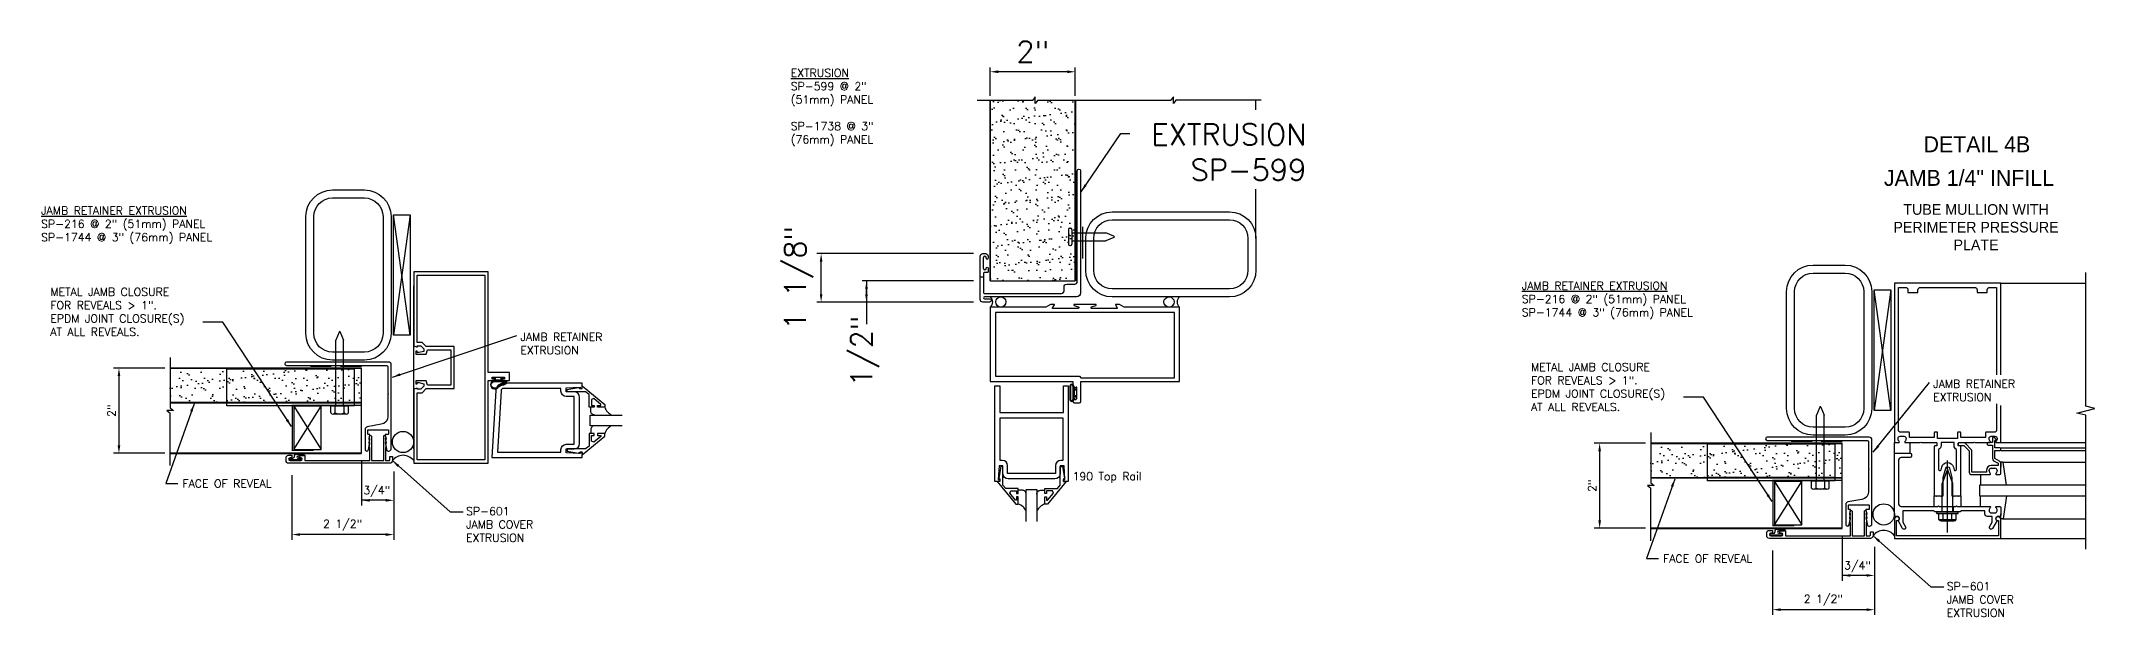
# Model space of a CAD drawing. Header units: inches. Extents: x 0 to 10293, y 0 to 4182.
# Drawn here: x 793.18 to 841.44, y 4099.98 to 4113.52 of the extents above; entities that cross this region are included whole.
import ezdxf
from ezdxf.enums import TextEntityAlignment as Align

# ---------------------------------------------------------------- set-up
doc = ezdxf.new("R2010")
doc.units = ezdxf.units.IN
doc.header["$LTSCALE"] = 48
doc.header["$MEASUREMENT"] = 0
doc.linetypes.add('HIDDEN2', pattern=[0.1875, 0.125, -0.0625])
doc.layers.add('EXTR', color=6, linetype='Continuous')
doc.layers.add('FAST', color=1, linetype='Continuous')
doc.styles.add('SIMPLEX', font='SIMPLEX.SHX')
doc.styles.add('STYLE1', font='romans.shx')
doc.dimstyles.new('CENTRIA', dxfattribs={"dimscale": 4, "dimtxt": 0.09375, "dimasz": 0.0938, "dimexe": 0.18, "dimexo": 0.0625, "dimgap": 0.0625, "dimtad": 3, "dimdec": 4, "dimzin": 1, "dimdsep": 46, "dimlunit": 4, "dimtxsty": 'SIMPLEX', "dimcen": 0.09, "dimclrt": 2, "dimadec": 0, "dimazin": 0, "dimtfac": 1, "dimtdec": 4, "dimtmove": 0, "dimatfit": 3, "dimfxl": 0, "dimtolj": 1, "dimtzin": 0, "dimarcsym": 0})

# ---------------------------------------------------------------- blocks, each defined once
blk = doc.blocks.new('A$C2AEA26CE')
at = {"layer": 'FAST', "color": 4, "linetype": 'Continuous'}
for p, q in [((0, 0.378), (0, 0.031)), ((0.031, 0.409), (0.047, 0.409)), ((0.031, 0), (0.047, 0)), ((0.078, 0.378), (0.078, 0.031)), ((0.078, 0.297), (0.88, 0.297)), ((0.078, 0.112), (0.88, 0.112)), ((1.068, 0.219), (0.88, 0.297)), ((1.068, 0.19), (0.88, 0.112))]:
    blk.add_line(p, q, dxfattribs=at)
for centre, radius, start, end in [((0.031, 0.378), 0.031, 90, 180), ((0.031, 0.031), 0.031, 180, 270), ((0.047, 0.378), 0.031, 0, 90), ((0.047, 0.031), 0.031, 270, 0), ((1.062, 0.204), 0.016, 292.5, 67.5)]:
    blk.add_arc(centre, radius, start, end, dxfattribs=at)
blk = doc.blocks.new('WIPER')
at = {"layer": 'EXTR', "color": 4, "linetype": 'Continuous'}
for p, q in [((0, -0.13), (0, 0.13)), ((0.04, 0.13), (0.04, 0.06)), ((0.04, -0.057), (0.04, -0.13)), ((0.09, -0.06), (0.101, -0.197)), ((0.131, -0.028), (0.133, -0.197))]:
    blk.add_line(p, q, dxfattribs=at)
for centre, radius, start, end in [((0.02, 0.13), 0.02, 90, 180), ((0.02, 0.13), 0.02, 0, 90), ((0.071, 0.06), 0.031, 180, 257.6715), ((0.077, -0.024), 0.0548, 355.2123, 103.0322), ((0.02, -0.13), 0.02, 180, 270), ((0.02, -0.13), 0.02, 270, 0), ((0.065, -0.06), 0.0252, 0, 174.2194), ((0.116, -0.195), 0.015, 184.357, 270), ((0.118, -0.195), 0.015, 270, 355.643)]:
    blk.add_arc(centre, radius, start, end, dxfattribs=at)

msp = doc.modelspace()

# ---------------------------------------------------------------- hatches: boundary and pattern name
h = msp.add_hatch()
h.set_pattern_fill('AR-SAND', color=256, scale=0.188, style=0)
h.set_pattern_definition([(37.5, (771.09088, 4081.9066), (-0.0118428, 0.3622429), [0, -0.28576, 0, -0.3196, 0, -0.3055]), (7.5, (771.0909, 4081.9066), (0.332718, 0.5305635), [0, -0.15416, 0, -0.25756, 0, -0.0987]), (327.5, (770.85964, 4081.9066), (0.5854587, 0.0010639), [0, -0.094, 0, -0.3384, 0, -0.4418]), (317.5, (770.85964, 4081.9066), (0.565152, 0.165003), [0, -0.047, 0, -0.22184, 0, -0.2538])])
h.paths.add_polyline_path([(815.48588, 4107.88083), (817.48588, 4107.88083), (817.48588, 4112.13083), (816.60527, 4112.13083), (816.54449, 4112.05182), (816.54449, 4112.20948), (816.48404, 4112.13083), (815.48588, 4112.13083)])
h = msp.add_hatch()
h.set_pattern_fill('AR-SAND', color=256, scale=0.1875, style=0)
h.set_pattern_definition([(37.5, (753.0977, 4061.34997), (-0.0118113, 0.3612795), [0, -0.285, 0, -0.31875, 0, -0.3046875]), (7.5, (753.0977, 4061.34997), (0.331833, 0.5291524), [0, -0.15375, 0, -0.256875, 0, -0.0984375]), (327.5, (752.8671, 4061.34997), (0.5839016, 0.001061), [0, -0.09375, 0, -0.3375, 0, -0.440625]), (317.5, (752.8671, 4061.34997), (0.5636487, 0.164564), [0, -0.046875, 0, -0.22125, 0, -0.253125])])
h.paths.add_polyline_path([(800.71607, 4105.82953), (796.21607, 4105.82953), (796.21607, 4105.01703), (800.71607, 4105.01703)])
h = msp.add_hatch()
h.set_pattern_fill('AR-SAND', color=256, scale=0.1875, style=0)
h.set_pattern_definition([(37.5, (787.89064, 4059.58464), (-0.0118113, 0.3612795), [0, -0.285, 0, -0.31875, 0, -0.3046875]), (7.5, (787.89064, 4059.58464), (0.331833, 0.5291524), [0, -0.15375, 0, -0.256875, 0, -0.0984375]), (327.5, (787.66, 4059.58464), (0.5839016, 0.001061), [0, -0.09375, 0, -0.3375, 0, -0.440625]), (317.5, (787.66, 4059.58464), (0.5636487, 0.164564), [0, -0.046875, 0, -0.22125, 0, -0.253125])])
h.paths.add_polyline_path([(835.50899, 4104.06421), (831.00899, 4104.06421), (831.00899, 4103.25171), (835.50899, 4103.25171)])

# ---------------------------------------------------------------- linework, layer by layer
for p, q in [((815.48588, 4112.23239), (815.48588, 4112.89786)), ((817.29838, 4112.79629), (815.67338, 4112.79629)), ((817.48588, 4112.23239), (817.48588, 4112.89786)), ((821.73022, 4111.90048), (821.73022, 4112.13083)), ((821.73022, 4108.8797), (821.73022, 4110.03777)), ((801.85631, 4106.60107), (801.46137, 4109.4351)), ((801.85631, 4109.4351), (801.46137, 4106.60107)), ((815.09669, 4108.52183), (811.41133, 4108.52183)), ((811.5129, 4107.56833), (811.5129, 4108.33433)), ((815.25485, 4107.97849), (815.33246, 4107.97849)), ((815.39508, 4108.17133), (815.39508, 4108.18046)), ((801.93898, 4103.93268), (801.93898, 4107.76069)), ((815.09189, 4107.88083), (812.4777, 4107.88083)), ((812.57926, 4107.88083), (812.57926, 4106.86291)), ((812.57926, 4107.56833), (812.57926, 4107.69333)), ((836.64923, 4104.83574), (836.25429, 4107.66978)), ((836.64923, 4107.66978), (836.25429, 4104.83574)), ((839.23202, 4107.82799), (841.23202, 4107.82799)), ((814.10995, 4107.38083), (811.41133, 4107.38083)), ((815.09669, 4107.38083), (812.4777, 4107.38083)), ((796.09107, 4105.82953), (794.88868, 4105.82953)), ((795.01368, 4105.64203), (795.01368, 4104.01703)), ((800.71607, 4103.82953), (800.71607, 4105.82953)), ((817.36234, 4105.4306), (817.3559, 4105.40691)), ((817.36234, 4105.4306), (817.3559, 4105.40691)), ((817.3559, 4105.40691), (817.3559, 4105.0949)), ((817.35591, 4105.0949), (817.36234, 4105.07121)), ((817.35591, 4105.0949), (817.36234, 4105.07121)), ((817.37921, 4105.44747), (817.36234, 4105.4306)), ((817.37921, 4105.44747), (817.36234, 4105.4306)), ((817.36234, 4105.07121), (817.37922, 4105.05434)), ((817.36234, 4105.07121), (817.37922, 4105.05434)), ((817.3796, 4105.42052), (817.3759, 4105.40691)), ((817.3796, 4105.42052), (817.3759, 4105.40691)), ((817.3759, 4105.40691), (817.3759, 4105.0949)), ((817.37591, 4105.0949), (817.3796, 4105.08129)), ((817.37591, 4105.0949), (817.3796, 4105.08129)), ((817.4029, 4105.45391), (817.37921, 4105.44747)), ((817.4029, 4105.45391), (817.37921, 4105.44747)), ((817.3893, 4105.43021), (817.3796, 4105.42052)), ((817.3893, 4105.43021), (817.3796, 4105.42052)), ((817.3796, 4105.08129), (817.3893, 4105.0716)), ((817.3796, 4105.08129), (817.3893, 4105.0716)), ((817.4029, 4105.43391), (817.3893, 4105.43021)), ((817.4029, 4105.43391), (817.3893, 4105.43021)), ((817.3893, 4105.0716), (817.4029, 4105.06791)), ((817.3893, 4105.0716), (817.4029, 4105.06791)), ((817.42659, 4105.44747), (817.4029, 4105.45391)), ((817.42659, 4105.44747), (817.4029, 4105.45391)), ((817.41651, 4105.43021), (817.4029, 4105.43391)), ((817.41651, 4105.43021), (817.4029, 4105.43391)), ((817.4029, 4105.06791), (817.41651, 4105.0716)), ((817.4029, 4105.06791), (817.41651, 4105.0716)), ((817.42621, 4105.42052), (817.41651, 4105.43021)), ((817.42621, 4105.42052), (817.41651, 4105.43021)), ((817.41651, 4105.0716), (817.42621, 4105.08129)), ((817.41651, 4105.0716), (817.42621, 4105.08129)), ((817.4299, 4105.40691), (817.42621, 4105.42052)), ((817.4299, 4105.40691), (817.42621, 4105.42052)), ((817.42621, 4105.08129), (817.4299, 4105.0949)), ((817.42621, 4105.08129), (817.4299, 4105.0949)), ((817.44347, 4105.4306), (817.42659, 4105.44747)), ((817.44347, 4105.4306), (817.42659, 4105.44747)), ((817.42659, 4105.05434), (817.44347, 4105.07121)), ((817.42659, 4105.05434), (817.44347, 4105.07121)), ((817.4299, 4105.40691), (817.4299, 4105.0949)), ((817.4499, 4105.40691), (817.44347, 4105.4306)), ((817.4499, 4105.40691), (817.44347, 4105.4306)), ((817.44347, 4105.07121), (817.4499, 4105.0949)), ((817.44347, 4105.07121), (817.4499, 4105.0949)), ((817.4499, 4105.40691), (817.4499, 4105.0949)), ((817.5089, 4105.32789), (817.4499, 4105.32789)), ((817.4499, 4105.17389), (817.5089, 4105.17389)), ((817.4679, 4105.18889), (817.4679, 4105.31289)), ((817.5239, 4105.31289), (817.4679, 4105.31289)), ((817.4679, 4105.18889), (817.5239, 4105.18889)), ((817.5239, 4105.38589), (817.5089, 4105.38589)), ((817.5089, 4105.32789), (817.5089, 4105.38589)), ((817.5089, 4105.11589), (817.5089, 4105.17389)), ((817.5089, 4105.11589), (817.5239, 4105.11589)), ((817.5239, 4105.31289), (817.5239, 4105.38589)), ((817.5239, 4105.11589), (817.5239, 4105.18889)), ((799.12269, 4103.91482), (799.76572, 4104.93338)), ((799.12269, 4104.93338), (799.76572, 4103.91482)), ((817.37922, 4105.05434), (817.4029, 4105.04791)), ((817.37922, 4105.05434), (817.4029, 4105.04791)), ((817.4029, 4105.04791), (817.42659, 4105.05434)), ((817.4029, 4105.04791), (817.42659, 4105.05434)), ((839.03502, 4104.17799), (839.03502, 4104.07799)), ((839.12638, 4104.15279), (839.08774, 4104.19759)), ((839.09502, 4103.95299), (839.09502, 4104.12799)), ((839.09502, 4104.12799), (839.11502, 4104.12799)), ((796.09107, 4103.82953), (794.88868, 4103.82953)), ((800.71607, 4103.63901), (800.71607, 4102.59738)), ((830.88399, 4104.06421), (829.68161, 4104.06421)), ((829.80661, 4103.87671), (829.80661, 4102.25171)), ((835.50899, 4102.06421), (835.50899, 4104.06421)), ((838.23502, 4104.04999), (838.23502, 4104.02999)), ((838.36502, 4104.06999), (838.25502, 4104.06999)), ((838.25502, 4104.00999), (838.36502, 4104.00999)), ((838.36502, 4104.00999), (838.49002, 4103.88499)), ((838.53245, 4103.92742), (838.40745, 4104.05242)), ((838.49002, 4103.88499), (838.49002, 4103.38799)), ((838.55002, 4103.38799), (838.55002, 4103.88499)), ((838.91502, 4104.05799), (838.91502, 4104.03799)), ((839.03502, 4104.07799), (838.93502, 4104.07799)), ((838.93502, 4104.01799), (839.03502, 4104.01799)), ((839.03502, 4104.01799), (839.03502, 4103.70573)), ((839.06502, 4103.65377), (839.17202, 4103.59199)), ((839.21202, 4103.95299), (839.09502, 4103.95299)), ((839.09502, 4103.70573), (839.09502, 4103.89299)), ((839.09502, 4103.89299), (839.21202, 4103.89299)), ((839.20202, 4103.64395), (839.09502, 4103.70573)), ((839.23202, 4104.07799), (841.23202, 4104.07799)), ((839.23202, 4103.95299), (841.23202, 4103.95299)), ((839.23202, 4103.91299), (839.23202, 4103.93299)), ((839.23202, 4103.89299), (841.23202, 4103.89299)), ((799.07916, 4103.31149), (799.07916, 4101.7924)), ((801.47212, 4103.39601), (801.47212, 4101.7924)), ((801.47212, 4103.35375), (801.47212, 4102.6819)), ((833.91562, 4102.1495), (834.55865, 4103.16806)), ((833.91562, 4103.16806), (834.55865, 4102.1495)), ((838.89802, 4103.38799), (838.55002, 4103.38799)), ((838.55002, 4103.32799), (838.97402, 4103.32799)), ((838.89802, 4103.42799), (838.89802, 4103.38799)), ((838.95802, 4103.41748), (838.95802, 4103.42799)), ((839.17202, 4103.53799), (839.00802, 4103.53799)), ((839.00802, 4103.47799), (839.09602, 4103.47799)), ((839.13002, 4103.32799), (839.21202, 4103.32799)), ((839.14602, 4103.42799), (839.14602, 4103.41748)), ((839.17202, 4103.59199), (839.17202, 4103.53799)), ((839.23202, 4103.34799), (839.23202, 4103.59199)), ((801.28462, 4102.72238), (800.71607, 4102.72238)), ((837.66902, 4102.82799), (837.73152, 4102.82799)), ((838.23252, 4102.82799), (838.29502, 4102.82799)), ((837.66902, 4102.57799), (837.73152, 4102.57799)), ((837.73202, 4102.45299), (838.23202, 4102.45299)), ((837.84902, 4102.57799), (837.84902, 4102.45299)), ((838.11502, 4102.57799), (838.11502, 4102.45299)), ((838.23252, 4102.57799), (838.29502, 4102.57799)), ((801.28462, 4101.9174), (799.26666, 4101.9174)), ((830.88399, 4102.06421), (829.68161, 4102.06421)), ((835.50899, 4101.87368), (835.50899, 4100.83205)), ((839.23202, 4101.82799), (841.23202, 4101.82799)), ((833.87209, 4101.54617), (833.87209, 4100.02708)), ((836.26505, 4101.63069), (836.26505, 4100.02708)), ((836.26505, 4101.58843), (836.26505, 4100.91657)), ((836.07755, 4100.95705), (835.50899, 4100.95705)), ((836.07755, 4100.15208), (834.05959, 4100.15208))]:
    msp.add_line(p, q)
at = {"linetype": 'Continuous'}
for p, q in [((815.18193, 4112.13083), (816.48404, 4112.13083)), ((816.54449, 4112.20948), (816.48404, 4112.13083)), ((816.54449, 4112.05182), (816.54449, 4112.20948)), ((816.60527, 4112.13083), (816.54449, 4112.05182)), ((816.60527, 4112.13083), (819.7305, 4112.13083)), ((819.79095, 4112.20948), (819.7305, 4112.13083)), ((819.79095, 4112.05182), (819.79095, 4112.20948)), ((819.85173, 4112.13083), (819.79095, 4112.05182)), ((821.85675, 4112.13083), (819.85173, 4112.13083)), ((815.32908, 4108.17133), (815.32908, 4108.42958)), ((815.39508, 4108.41633), (815.39508, 4108.42958)), ((815.48588, 4107.88083), (817.48588, 4107.88083)), ((800.18532, 4106.67753), (800.10757, 4106.48994)), ((800.21488, 4106.67753), (800.29257, 4106.48995)), ((796.21607, 4106.07864), (796.21607, 4104.89562)), ((800.10757, 4104.93747), (800.10757, 4106.48994)), ((800.29257, 4104.93747), (800.29257, 4106.48995)), ((800.54606, 4105.80411), (797.54606, 4105.80411)), ((797.54606, 4104.94511), (797.54606, 4105.80411)), ((800.54606, 4104.94511), (800.54606, 4105.80411)), ((796.29507, 4104.83484), (796.13742, 4104.83484)), ((796.13742, 4104.83484), (796.21607, 4104.77439)), ((796.21607, 4104.89562), (796.29507, 4104.83484)), ((796.21607, 4103.53892), (796.21607, 4104.77439)), ((800.54606, 4104.94511), (797.54606, 4104.94511)), ((800.4046, 4104.93747), (799.9956, 4104.93747)), ((799.9956, 4104.7757), (799.9956, 4104.93747)), ((800.35348, 4104.74747), (800.04673, 4104.74747)), ((800.09785, 4104.7757), (800.09785, 4104.93747)), ((800.30235, 4104.7757), (800.30235, 4104.93747)), ((800.4046, 4104.7757), (800.4046, 4104.93747)), ((834.97825, 4104.9122), (834.9005, 4104.72461)), ((834.9005, 4103.17214), (834.9005, 4104.72461)), ((835.00781, 4104.9122), (835.0855, 4104.72463)), ((835.0855, 4103.17214), (835.0855, 4104.72463)), ((831.00899, 4104.31332), (831.00899, 4103.13029)), ((835.33899, 4104.03878), (832.33899, 4104.03878)), ((832.33899, 4103.17978), (832.33899, 4104.03878)), ((835.33899, 4103.17978), (835.33899, 4104.03878)), ((836.73242, 4103.82823), (836.73242, 4104.07823)), ((837.09242, 4104.07823), (837.09242, 4103.82823)), ((837.98202, 4101.96849), (837.98202, 4103.6623)), ((839.29241, 4103.61775), (839.23241, 4103.61775)), ((839.23241, 4103.61775), (839.23241, 4103.50212)), ((839.27504, 4103.61775), (841.23202, 4103.61775)), ((839.36895, 4103.07775), (839.29241, 4103.61775)), ((835.33899, 4103.17978), (832.33899, 4103.17978)), ((835.19753, 4103.17214), (834.78853, 4103.17214)), ((834.78853, 4103.01038), (834.78853, 4103.17214)), ((834.89078, 4103.01038), (834.89078, 4103.17214)), ((835.09528, 4103.01038), (835.09528, 4103.17214)), ((835.19753, 4103.01038), (835.19753, 4103.17214)), ((837.98202, 4103.45299), (837.85664, 4103.11799)), ((838.10741, 4103.11799), (837.98202, 4103.45299)), ((838.75241, 4103.32775), (838.75241, 4103.07775)), ((831.088, 4103.06951), (830.93035, 4103.06951)), ((830.93035, 4103.06951), (831.00899, 4103.00906)), ((831.00899, 4103.13029), (831.088, 4103.06951)), ((831.00899, 4101.7736), (831.00899, 4103.00906)), ((835.1464, 4102.98214), (834.83965, 4102.98214)), ((837.66902, 4102.57799), (837.66902, 4102.82799)), ((837.85664, 4102.45299), (837.85664, 4103.11799)), ((838.10741, 4102.45299), (838.10741, 4103.11799)), ((838.29502, 4102.82799), (838.29502, 4102.57799)), ((838.75241, 4102.57824), (838.75241, 4102.82824)), ((839.36895, 4102.82824), (839.29241, 4102.28824)), ((837.73202, 4102.41299), (837.73202, 4102.45299)), ((837.73202, 4102.41299), (838.23202, 4102.41299)), ((837.77911, 4102.27331), (837.77911, 4102.41299)), ((837.79543, 4102.26939), (838.16862, 4102.26939)), ((837.79543, 4102.25068), (837.79543, 4102.26939)), ((837.82984, 4102.23839), (838.13422, 4102.23839)), ((837.88057, 4102.27331), (837.88057, 4102.41299)), ((838.08349, 4102.27331), (838.08349, 4102.41299)), ((838.16862, 4102.25068), (838.16862, 4102.26939)), ((838.18494, 4102.27331), (838.18494, 4102.41299)), ((838.23202, 4102.41299), (838.23202, 4102.45299)), ((839.23241, 4102.28824), (839.23241, 4102.40387)), ((839.29241, 4102.28824), (839.23241, 4102.28824)), ((839.27504, 4102.28824), (841.23202, 4102.28824))]:
    msp.add_line(p, q, dxfattribs=at)
at = {"linetype": 'HIDDEN2'}
for p, q in [((800.54606, 4105.02311), (797.54606, 4105.02311)), ((835.33899, 4103.25778), (832.33899, 4103.25778))]:
    msp.add_line(p, q, dxfattribs=at)
at = {"linetype": 'Continuous', "const_width": 0.045}
for points in [[(815.48588, 4112.13083), (815.48588, 4107.88083)], [(817.48588, 4107.88083), (817.48588, 4112.13083)]]:
    msp.add_lwpolyline(points, dxfattribs=at)
at = {"linetype": 'Continuous'}
msp.add_lwpolyline([(815.39508, 4108.18008, -1), (815.43908, 4108.18008), (815.43908, 4108.09383, -0.41421356), (815.42308, 4108.07783), (815.34508, 4108.07783, 0.41421356), (815.32908, 4108.06183), (815.32908, 4107.59983, 0.41421356), (815.34508, 4107.58383), (817.15933, 4107.58383, 0.41421356), (817.22133, 4107.64583), (817.22133, 4107.74083, -0.41421356), (817.28333, 4107.80283), (817.47133, 4107.80283, 0.41421356), (817.53333, 4107.86483), (817.53333, 4110.46758, -1), (817.61133, 4110.46758), (817.61133, 4107.59973, -0.41421356), (817.51743, 4107.50583), (815.35158, 4107.50583, 1), (815.35158, 4107.45883), (815.47333, 4107.45883, -1), (815.47333, 4107.38083), (815.31308, 4107.38083, -0.41421356), (815.25108, 4107.44283), (815.25108, 4108.45983, -0.41421356), (815.31308, 4108.52183), (815.37708, 4108.52183, -0.41421356), (815.43908, 4108.45983), (815.43908, 4108.41608)], format="xyb", dxfattribs=at)
for points in [[(801.40644, 4109.39362), (801.40644, 4106.64362, -0.41421356), (800.78144, 4106.01862), (800.03144, 4106.01862, -0.41421356), (799.40644, 4106.64362), (799.40644, 4109.39362, -0.41421356), (800.03144, 4110.01862), (800.78144, 4110.01862, -0.41421356)], [(801.21894, 4109.39362), (801.21894, 4106.64362, -0.41421356), (800.78144, 4106.20612), (800.03144, 4106.20612, -0.41421356), (799.59394, 4106.64362), (799.59394, 4109.39362, -0.41421356), (800.03144, 4109.83112), (800.78144, 4109.83112, -0.41421356)], [(821.10522, 4107.5047), (818.35522, 4107.5047, -0.41421356), (817.73022, 4108.1297), (817.73022, 4108.8797, -0.41421356), (818.35522, 4109.5047), (821.10522, 4109.5047, -0.41421356), (821.73022, 4108.8797), (821.73022, 4108.1297, -0.41421356)], [(821.10522, 4107.6922), (818.35522, 4107.6922, -0.41421356), (817.91772, 4108.1297), (817.91772, 4108.8797, -0.41421356), (818.35522, 4109.3172), (821.10522, 4109.3172, -0.41421356), (821.54272, 4108.8797), (821.54272, 4108.1297, -0.41421356)], [(836.19937, 4107.62829), (836.19937, 4104.87829, -0.41421356), (835.57437, 4104.25329), (834.82437, 4104.25329, -0.41421356), (834.19937, 4104.87829), (834.19937, 4107.62829, -0.41421356), (834.82437, 4108.25329), (835.57437, 4108.25329, -0.41421356)], [(836.01187, 4107.62829), (836.01187, 4104.87829, -0.41421356), (835.57437, 4104.44079), (834.82437, 4104.44079, -0.41421356), (834.38687, 4104.87829), (834.38687, 4107.62829, -0.41421356), (834.82437, 4108.06579), (835.57437, 4108.06579, -0.41421356)], [(816.95088, 4107.24391), (816.99388, 4107.31841, 0.577308), (816.98955, 4107.32591), (816.89988, 4107.32591), (816.79138, 4107.26341), (815.48588, 4107.26341), (815.48588, 4105.51341), (817.43088, 4105.51341), (817.43088, 4105.33841, 1.00029412), (817.46488, 4105.33841), (817.46488, 4105.35641, -1.00021739), (817.51088, 4105.35641), (817.51088, 4105.10641, -1.00021739), (817.46488, 4105.10641), (817.46488, 4105.12441, 1.00029412), (817.43088, 4105.12441), (817.43088, 4105.04441, 0.41421356), (817.46188, 4105.01341), (817.58788, 4105.01341, 0.41421356), (817.61888, 4105.04441), (817.61888, 4105.51341), (819.93788, 4105.51341), (819.93788, 4107.26341), (818.63288, 4107.26341), (818.52438, 4107.32591), (818.43421, 4107.32591, 0.57898238), (818.42989, 4107.31839), (818.47335, 4107.24395, -0.57898238), (818.46472, 4107.22891), (817.87412, 4107.22891, -0.85333459), (817.86791, 4107.26792), (817.96776, 4107.30055, 0.85333459), (817.96372, 4107.32591), (817.46054, 4107.32591, 0.85333459), (817.4565, 4107.30055), (817.55635, 4107.26792, -0.85333459), (817.55013, 4107.22891), (816.95954, 4107.22891, -0.577308)], [(800.85975, 4104.2809), (800.85975, 4104.3699, -0.41421356), (800.86975, 4104.3799), (801.33975, 4104.3799, -0.41421356), (801.34975, 4104.3699), (801.34975, 4104.2809, -0.41421356), (801.33975, 4104.2709), (801.27175, 4104.2709), (801.28644, 4104.1789), (801.27175, 4104.1789), (801.28675, 4104.0849), (801.27175, 4104.0849), (801.29686, 4103.9276, 0.92385092), (801.41175, 4103.93671), (801.41175, 4105.9109, 0.41421356), (801.34975, 4105.9729), (798.95075, 4105.9729, 1), (798.95075, 4105.8949), (801.30275, 4105.8949, -0.41421356), (801.33375, 4105.8639), (801.33375, 4105.2329), (801.34375, 4105.2229), (801.33375, 4105.2129), (801.33375, 4104.69416, -0.36397023), (801.1784, 4104.50902), (800.84899, 4104.45093, 0.36397023), (800.79775, 4104.38988), (800.79775, 4103.91998, 0.92385092), (800.8794, 4103.91351), (800.90675, 4104.0849), (800.89175, 4104.0849), (800.90675, 4104.1789), (800.89207, 4104.1789), (800.90675, 4104.2709), (800.86975, 4104.2709, -0.41421356)], [(804.04394, 4105.61275), (803.98794, 4105.61273), (803.98794, 4105.55073), (803.86394, 4105.55073), (803.86394, 4105.61273), (803.80794, 4105.61273, 2.63100714), (803.82482, 4105.59773), (803.84894, 4105.59773), (803.84894, 4105.53273), (804.00294, 4105.53273), (804.00294, 4105.59773), (804.02704, 4105.59773, 2.63077483)], [(803.83744, 4105.53273, 0.99999974), (803.83744, 4105.34473), (803.88787, 4105.34473, 0.25322175), (803.90461, 4105.35379, -0.2407377), (804.05276, 4105.43852, 0.09836538), (804.06032, 4105.4404), (804.10625, 4105.46198, 0.73288305), (804.09944, 4105.53273)], [(804.09944, 4105.51773, -0.67602972), (804.09944, 4105.47483), (804.05786, 4105.45529, -0.09637585), (804.05046, 4105.45343, 0.228915), (803.89626, 4105.36818, -0.24341842), (803.87994, 4105.35973), (803.83744, 4105.35973, -0.99999974), (803.83744, 4105.51773)], [(805.83728, 4104.05479), (805.83728, 4105.14879, 0.41421356), (805.71228, 4105.27379), (805.52578, 4105.27379), (805.52578, 4105.36754), (805.84978, 4105.38379), (805.84978, 4105.35179), (805.89978, 4105.35179), (805.89978, 4105.47679), (804.05351, 4105.47679, 0.39729142), (803.86633, 4105.30018), (803.77478, 4103.72679), (805.89978, 4103.72679), (805.89978, 4103.85179), (805.84978, 4103.85179), (805.84978, 4103.81979), (805.52578, 4103.83604), (805.52578, 4103.92979), (805.71228, 4103.92979, 0.41421356)], [(805.52578, 4105.16479, -0.41421356), (805.40078, 4105.28979), (805.40078, 4105.35179), (804.05351, 4105.35179, 0.39729142), (803.99112, 4105.29292), (803.90727, 4103.85179), (805.40078, 4103.85179), (805.40078, 4103.91379, -0.41421356), (805.52578, 4104.03879), (805.71228, 4104.03879), (805.71228, 4105.16479)], [(817.20882, 4105.41152), (817.32082, 4105.41152), (817.32082, 4103.16152), (817.20882, 4103.16152), (817.20882, 4103.21152), (817.24082, 4103.21152), (817.22457, 4103.53552), (817.13082, 4103.53552), (817.13082, 4103.34902, -0.41421356), (817.00582, 4103.22402), (815.91182, 4103.22402, -0.41421356), (815.78682, 4103.34902), (815.78682, 4103.53552), (815.69307, 4103.53552), (815.67682, 4103.21152), (815.70882, 4103.21152), (815.70882, 4103.16152), (815.59682, 4103.16152), (815.59682, 4105.41152), (815.70882, 4105.41152), (815.70882, 4104.78652), (817.20882, 4104.78652)], [(817.19582, 4104.66152), (817.19582, 4103.66052), (817.14682, 4103.66052, 0.41421356), (817.02182, 4103.53552), (817.02182, 4103.34902), (815.89582, 4103.34902), (815.89582, 4103.53552, 0.41421356), (815.77082, 4103.66052), (815.72182, 4103.66052), (815.72182, 4104.66152), (816.14632, 4104.66152)], [(801.27747, 4104.23348), (801.29256, 4104.16257, -0.47703701), (801.28669, 4104.15532), (801.28151, 4104.15532, 0.47703701), (801.27564, 4104.14807), (801.29256, 4104.06857, -0.47703701), (801.28669, 4104.06132), (801.28151, 4104.06132, 0.47703701), (801.27564, 4104.05407), (801.29256, 4103.97457, -0.47703701), (801.28669, 4103.96732), (801.2801, 4103.96732, 0.41421356), (801.2741, 4103.96132), (801.2741, 4103.65532), (801.3611, 4103.65532, 0.41421356), (801.3771, 4103.67132), (801.3771, 4103.74932), (801.4391, 4103.74932), (801.4391, 4103.65532, -0.41421356), (801.3771, 4103.59332), (799.0011, 4103.59332, -0.41421356), (798.9391, 4103.65532), (798.9391, 4103.71932, -0.41421356), (799.0011, 4103.78132), (799.0731, 4103.78132), (799.0731, 4103.71932), (799.0331, 4103.71932, 1), (799.0331, 4103.65532), (799.2891, 4103.65532, 1), (799.2891, 4103.71932), (799.2481, 4103.71932), (799.2481, 4103.78132), (799.3831, 4103.78132), (799.3831, 4103.65532), (800.9081, 4103.65532), (800.9081, 4103.96132, 0.41421356), (800.9021, 4103.96732), (800.89551, 4103.96732, -0.47703701), (800.88964, 4103.97457), (800.90656, 4104.05407, 0.47703701), (800.90069, 4104.06132), (800.89551, 4104.06132, -0.47703701), (800.88964, 4104.06857), (800.90656, 4104.14807, 0.47703701), (800.90069, 4104.15532), (800.89551, 4104.15532, -0.47703701), (800.88964, 4104.16257), (800.90473, 4104.23348, -0.35406221), (800.92429, 4104.24932), (800.9281, 4104.24932, -0.41421356), (800.9481, 4104.22932), (800.9481, 4103.65532), (801.2341, 4103.65532), (801.2341, 4104.22932, -0.41421356), (801.2541, 4104.24932), (801.25791, 4104.24932, -0.35406221)], [(835.65268, 4102.51557), (835.65268, 4102.60457, -0.41421356), (835.66268, 4102.61457), (836.13268, 4102.61457, -0.41421356), (836.14268, 4102.60457), (836.14268, 4102.51557, -0.41421356), (836.13268, 4102.50557), (836.06468, 4102.50557), (836.07936, 4102.41357), (836.06468, 4102.41357), (836.07968, 4102.31957), (836.06468, 4102.31957), (836.08978, 4102.16227, 0.92385092), (836.20468, 4102.17138), (836.20468, 4104.14557, 0.41421356), (836.14268, 4104.20757), (833.74368, 4104.20757, 1), (833.74368, 4104.12957), (836.09568, 4104.12957, -0.41421356), (836.12668, 4104.09857), (836.12668, 4103.46757), (836.13668, 4103.45757), (836.12668, 4103.44757), (836.12668, 4102.92884, -0.36397023), (835.97133, 4102.74369), (835.64191, 4102.68561, 0.36397023), (835.59068, 4102.62455), (835.59068, 4102.15465, 0.92385092), (835.67233, 4102.14818), (835.69968, 4102.31957), (835.68468, 4102.31957), (835.69968, 4102.41357), (835.685, 4102.41357), (835.69968, 4102.50557), (835.66268, 4102.50557, -0.41421356)], [(838.85802, 4102.47799), (838.30702, 4102.47799), (838.28202, 4102.45299), (837.99702, 4102.45299), (837.98202, 4102.46799), (837.96702, 4102.45299), (837.68202, 4102.45299), (837.65702, 4102.47799), (836.93202, 4102.47799), (836.93202, 4102.20717), (836.99275, 4102.10199, -1), (836.92347, 4102.06199), (836.81802, 4102.24462, 0.84909046), (836.80202, 4102.34199), (836.76202, 4102.34199, -0.41421356), (836.73202, 4102.37199), (836.73202, 4103.82799), (837.10202, 4103.82799, -0.41421356), (837.13202, 4103.79799), (837.13202, 4103.75799, -0.41421356), (837.10202, 4103.72799), (836.89202, 4103.72799, 0.41421356), (836.83202, 4103.66799), (836.83202, 4102.63799, 0.41421356), (836.89202, 4102.57799), (837.75702, 4102.57799), (837.77202, 4102.59299), (837.78702, 4102.57799), (838.17702, 4102.57799), (838.19202, 4102.59299), (838.20702, 4102.57799), (838.97402, 4102.57799, -0.6693765), (838.9846, 4102.55235, 0.19977293), (838.95802, 4102.4885), (838.95802, 4102.47799, 0.41421356), (839.00802, 4102.42799), (839.09602, 4102.42799, 0.41421356), (839.14602, 4102.47799), (839.14602, 4102.4885, 0.19977293), (839.11945, 4102.55235, -0.6693765), (839.13002, 4102.57799), (839.21202, 4102.57799, -0.41421356), (839.23202, 4102.55799), (839.23202, 4102.37199, -0.41421356), (839.20202, 4102.34199), (839.16202, 4102.34199, 0.84909046), (839.14602, 4102.24462), (839.04058, 4102.06199, -1), (838.9713, 4102.10199), (839.03202, 4102.20717), (839.03202, 4102.34199), (838.91802, 4102.34199, -0.41421356), (838.85802, 4102.40199)], [(837.76902, 4103.91401), (837.76902, 4103.45051, 0.87697646), (837.828, 4103.44275), (837.84387, 4103.50199, -0.76732699), (838.12017, 4103.50199), (838.13605, 4103.44275, 0.87697646), (838.19502, 4103.45051), (838.19502, 4103.91401, -0.28186105), (838.13502, 4104.01199), (838.13502, 4104.07799), (837.82902, 4104.07799), (837.82902, 4104.01199, -0.28186105)], [(836.07039, 4102.46815), (836.08548, 4102.39724, -0.47703701), (836.07961, 4102.38999), (836.07444, 4102.38999, 0.47703701), (836.06857, 4102.38274), (836.08548, 4102.30324, -0.47703701), (836.07961, 4102.29599), (836.07444, 4102.29599, 0.47703701), (836.06857, 4102.28874), (836.08548, 4102.20924, -0.47703701), (836.07961, 4102.20199), (836.07302, 4102.20199, 0.41421356), (836.06702, 4102.19599), (836.06702, 4101.88999), (836.15402, 4101.88999, 0.41421356), (836.17002, 4101.90599), (836.17002, 4101.98399), (836.23202, 4101.98399), (836.23202, 4101.88999, -0.41421356), (836.17002, 4101.82799), (833.79402, 4101.82799, -0.41421356), (833.73202, 4101.88999), (833.73202, 4101.95399, -0.41421356), (833.79402, 4102.01599), (833.86602, 4102.01599), (833.86602, 4101.95399), (833.82602, 4101.95399, 1), (833.82602, 4101.88999), (834.08202, 4101.88999, 1), (834.08202, 4101.95399), (834.04102, 4101.95399), (834.04102, 4102.01599), (834.17602, 4102.01599), (834.17602, 4101.88999), (835.70102, 4101.88999), (835.70102, 4102.19599, 0.41421356), (835.69502, 4102.20199), (835.68844, 4102.20199, -0.47703701), (835.68257, 4102.20924), (835.69948, 4102.28874, 0.47703701), (835.69361, 4102.29599), (835.68844, 4102.29599, -0.47703701), (835.68257, 4102.30324), (835.69948, 4102.38274, 0.47703701), (835.69361, 4102.38999), (835.68844, 4102.38999, -0.47703701), (835.68257, 4102.39724), (835.69765, 4102.46815, -0.35406221), (835.71722, 4102.48399), (835.72102, 4102.48399, -0.41421356), (835.74102, 4102.46399), (835.74102, 4101.88999), (836.02702, 4101.88999), (836.02702, 4102.46399, -0.41421356), (836.04702, 4102.48399), (836.05083, 4102.48399, -0.35406221)], [(836.78202, 4101.88799), (836.78202, 4102.25199), (836.81202, 4102.25199, 1), (836.81202, 4102.33199), (836.79202, 4102.33199, 0.41421356), (836.73202, 4102.27199), (836.73202, 4101.82799), (839.23202, 4101.82799), (839.23202, 4102.27199, 0.41421356), (839.17202, 4102.33199), (839.15202, 4102.33199, 1), (839.15202, 4102.25199), (839.18202, 4102.25199), (839.18202, 4101.88799)]]:
    msp.add_lwpolyline(points, format="xyb", close=True)
for points in [[(801.46137, 4109.4351), (801.85631, 4109.4351), (801.85631, 4106.60107), (801.46137, 4106.60107)], [(804.0771, 4105.61632), (804.0771, 4105.57032), (804.0191, 4105.57032), (804.0191, 4105.53632), (804.1891, 4105.53632), (804.1891, 4105.72432), (803.6891, 4105.72432), (803.6891, 4108.09332), (801.9391, 4108.09332), (801.9391, 4106.35432), (802.0216, 4106.32532), (802.0216, 4106.35432), (802.1036, 4106.35432), (802.1776, 4106.28032), (802.1776, 4106.22222), (802.0596, 4106.19632), (802.0216, 4106.19632), (802.0216, 4106.22532), (801.9896, 4106.22532), (801.9896, 4106.15632), (802.22906, 4106.15632), (802.26563, 4106.25632), (802.8141, 4106.25632), (802.8141, 4105.43032), (802.26563, 4105.43032), (802.22906, 4105.53032), (801.9896, 4105.53032), (801.9896, 4105.46132), (802.0216, 4105.46132), (802.0216, 4105.49032), (802.0596, 4105.49032), (802.1776, 4105.46442), (802.1776, 4105.40632), (802.1036, 4105.33232), (802.0216, 4105.33232), (802.0216, 4105.36132), (801.9391, 4105.33232), (801.9391, 4103.59332), (803.6891, 4103.59332), (803.6891, 4105.53632), (803.8391, 4105.53632), (803.8391, 4105.57032), (803.7811, 4105.57032), (803.7811, 4105.61632)], [(802.2351, 4105.35032), (802.8941, 4105.35032), (802.8941, 4106.33632), (802.2351, 4106.33632), (802.1371, 4106.43432), (802.0191, 4106.43432), (802.0191, 4108.01332), (803.6091, 4108.01332), (803.6091, 4103.67332), (802.0191, 4103.67332), (802.0191, 4105.25232), (802.1371, 4105.25232)], [(836.25429, 4107.66978), (836.64923, 4107.66978), (836.64923, 4104.83574), (836.25429, 4104.83574)], [(819.81288, 4105.60341), (819.81288, 4107.13841), (815.61088, 4107.13841), (815.61088, 4105.63841), (817.58388, 4105.63841), (817.61888, 4105.60341)], [(805.89978, 4105.41191), (806.42978, 4104.97229), (806.42978, 4104.91429), (806.26078, 4104.91429), (806.26078, 4104.95429), (806.33304, 4104.95429), (806.33304, 4104.97775), (806.17035, 4105.11426), (806.11778, 4105.08975), (806.11778, 4104.95429), (806.17678, 4104.95429), (806.17678, 4104.91429), (806.05878, 4104.91429), (806.05878, 4105.20788), (805.98024, 4105.27379), (805.54378, 4105.27379), (805.54378, 4105.32579), (805.81578, 4105.37479), (805.83578, 4105.37479), (805.83578, 4105.35179), (805.89978, 4105.35179)], [(799.76572, 4103.91482), (799.76572, 4104.93338), (799.12269, 4104.93338), (799.12269, 4103.91482)], [(805.89978, 4103.79167), (806.42978, 4104.23129), (806.42978, 4104.28929), (806.26078, 4104.28929), (806.26078, 4104.24929), (806.33304, 4104.24929), (806.33304, 4104.22583), (806.17035, 4104.08931), (806.11778, 4104.11383), (806.11778, 4104.24929), (806.17678, 4104.24929), (806.17678, 4104.28929), (806.05878, 4104.28929), (806.05878, 4103.99569), (805.98024, 4103.92979), (805.54378, 4103.92979), (805.54378, 4103.87779), (805.81578, 4103.82879), (805.83578, 4103.82879), (805.83578, 4103.85179), (805.89978, 4103.85179)], [(815.6487, 4103.16152), (816.08832, 4102.63152), (816.14632, 4102.63152), (816.14632, 4102.80052), (816.10632, 4102.80052), (816.10632, 4102.72826), (816.08286, 4102.72826), (815.94635, 4102.89095), (815.97086, 4102.94352), (816.10632, 4102.94352), (816.10632, 4102.88452), (816.14632, 4102.88452), (816.14632, 4103.00252), (815.85273, 4103.00252), (815.78682, 4103.08106), (815.78682, 4103.51752), (815.73482, 4103.51752), (815.68582, 4103.24552), (815.68582, 4103.22552), (815.70882, 4103.22552), (815.70882, 4103.16152)], [(817.26894, 4103.16152), (816.82932, 4102.63152), (816.77132, 4102.63152), (816.77132, 4102.80052), (816.81132, 4102.80052), (816.81132, 4102.72826), (816.83478, 4102.72826), (816.9713, 4102.89095), (816.94678, 4102.94352), (816.81132, 4102.94352), (816.81132, 4102.88452), (816.77132, 4102.88452), (816.77132, 4103.00252), (817.06491, 4103.00252), (817.13082, 4103.08106), (817.13082, 4103.51752), (817.18282, 4103.51752), (817.23182, 4103.24552), (817.23182, 4103.22552), (817.20882, 4103.22552), (817.20882, 4103.16152)], [(834.55865, 4102.1495), (834.55865, 4103.16806), (833.91562, 4103.16806), (833.91562, 4102.1495)]]:
    msp.add_lwpolyline(points, close=True)
for points, const_width in [([(817.50623, 4108.41422), (817.50623, 4109.16422)], 0.031), ([(817.6622, 4108.4068), (817.6622, 4109.1568)], 0.031), ([(796.21607, 4105.82953), (800.71607, 4105.82953)], 0.045), ([(799.50784, 4105.8728), (800.00784, 4105.8728)], 0.03), ([(800.21476, 4105.8728), (800.71476, 4105.8728)], 0.03), ([(796.21607, 4105.01703), (800.71607, 4105.01703)], 0.045), ([(800.71607, 4104.95607), (799.08605, 4104.95607), (799.08605, 4103.89307), (799.58605, 4103.89307)], 0.03), ([(834.30076, 4104.10747), (834.80076, 4104.10747)], 0.03), ([(835.00769, 4104.10747), (835.50769, 4104.10747)], 0.03), ([(796.21607, 4103.82953), (800.71607, 4103.82953)], 0.045), ([(831.00899, 4104.06421), (835.50899, 4104.06421)], 0.045), ([(831.00899, 4103.25171), (835.50899, 4103.25171)], 0.045), ([(835.50899, 4103.19074), (833.87898, 4103.19074), (833.87898, 4102.12774), (834.37898, 4102.12774)], 0.03), ([(831.00899, 4102.06421), (835.50899, 4102.06421)], 0.045)]:
    msp.add_lwpolyline(points, dxfattribs=dict(const_width=const_width))
for points in [[(841.23202, 4101.57799), (841.23202, 4104.72211), (841.01977, 4104.77503), (841.4446, 4104.88095), (841.23234, 4104.93387), (841.23202, 4108.07799)], [(806.83728, 4104.47679), (806.08728, 4104.47679), (806.08728, 4104.72679), (806.83728, 4104.72679)], [(816.33382, 4102.22402), (816.33382, 4102.97402), (816.58382, 4102.97402), (816.58382, 4102.22402)]]:
    msp.add_lwpolyline(points)
for points in [[(839.23202, 4105.67411), (839.23202, 4107.82799), (836.73202, 4107.82799), (836.73202, 4104.09799, 0.41421356), (836.75202, 4104.07799), (836.83402, 4104.07799, 0.6693765), (836.8446, 4104.10363, -0.19977293), (836.81802, 4104.16748), (836.81802, 4104.17799, -0.41421356), (836.86802, 4104.22799), (836.95602, 4104.22799, -0.41421356), (837.00602, 4104.17799), (837.00602, 4104.16748, -0.19977293), (836.97945, 4104.10363, 0.6693765), (836.99002, 4104.07799), (837.34202, 4104.07799), (837.35702, 4104.09299), (837.37202, 4104.07799), (837.71902, 4104.07799, -0.41421356), (837.72902, 4104.06799), (837.72902, 4104.01199, -0.41421356), (837.71902, 4104.00199), (837.67902, 4104.00199, 0.41421356), (837.66902, 4103.99199), (837.66902, 4102.82799), (837.70902, 4102.82799), (837.72402, 4102.81299), (837.73902, 4102.82799), (837.81202, 4102.82799), (837.82702, 4102.81299), (837.84202, 4102.82799), (837.88202, 4102.82799), (837.88202, 4103.25799), (837.94047, 4103.4761, -0.76732699), (838.02358, 4103.4761), (838.08202, 4103.25799), (838.08202, 4102.82799), (838.12202, 4102.82799), (838.13702, 4102.81299), (838.15202, 4102.82799), (838.22502, 4102.82799), (838.24002, 4102.81299), (838.25502, 4102.82799), (838.29502, 4102.82799), (838.29502, 4103.99199, 0.41421356), (838.28502, 4104.00199), (838.24502, 4104.00199, -0.41421356), (838.23502, 4104.01199), (838.23502, 4104.06799, -0.41421356), (838.24502, 4104.07799), (838.59202, 4104.07799), (838.60702, 4104.09299), (838.62202, 4104.07799), (838.97402, 4104.07799, 0.6693765), (838.9846, 4104.10363, -0.19977293), (838.95802, 4104.16748), (838.95802, 4104.17799, -0.41421356), (839.00802, 4104.22799), (839.09602, 4104.22799, -0.41421356), (839.14602, 4104.17799), (839.14602, 4104.16748, -0.19977293), (839.11945, 4104.10363, 0.6693765), (839.13002, 4104.07799), (839.21202, 4104.07799, 0.41421356), (839.23202, 4104.09799), (839.23202, 4104.95437)], [(839.13202, 4104.99327), (839.13202, 4104.35799, -0.41421356), (839.10202, 4104.32799), (838.89702, 4104.32799, 0.41421356), (838.87702, 4104.30799), (838.87702, 4104.20299), (838.29502, 4104.20299), (838.29502, 4104.30799, 0.41421356), (838.27502, 4104.32799), (838.23502, 4104.32799, 0.41421356), (838.21502, 4104.30799), (838.21502, 4104.17799), (837.74902, 4104.17799), (837.74902, 4104.30799, 0.41421356), (837.72902, 4104.32799), (837.68902, 4104.32799, 0.41421356), (837.66902, 4104.30799), (837.66902, 4104.20299), (837.08702, 4104.20299), (837.08702, 4104.30799, 0.41421356), (837.06702, 4104.32799), (836.86202, 4104.32799, -0.41421356), (836.83202, 4104.35799), (836.83202, 4107.72799), (836.99202, 4107.72799, -0.41421356), (837.05202, 4107.66799), (837.05202, 4107.60799), (837.28702, 4107.60799), (837.28702, 4107.66799, -0.41421356), (837.34702, 4107.72799), (838.61702, 4107.72799, -0.41421356), (838.67702, 4107.66799), (838.67702, 4107.60799), (838.91202, 4107.60799), (838.91202, 4107.66799, -0.41421356), (838.97202, 4107.72799), (839.13202, 4107.72799), (839.13202, 4105.67411)], [(806.19227, 4104.72679, -0.41421372), (806.10322, 4104.81584), (806.10322, 4104.91429)], [(806.19227, 4104.47679, 0.41421372), (806.10322, 4104.38774), (806.10322, 4104.28929)], [(816.33382, 4102.86903, 0.41421372), (816.24477, 4102.95808), (816.14632, 4102.95808)], [(816.58382, 4102.86903, -0.41421372), (816.67287, 4102.95808), (816.77132, 4102.95808)]]:
    msp.add_lwpolyline(points, format="xyb")
msp.add_lwpolyline([(841.23202, 4103.07799), (838.73202, 4103.07799), (838.73202, 4102.82799), (841.23202, 4102.82799)], dxfattribs=at)
for centre in [(815.73588, 4107.38462), (819.68788, 4107.38462)]:
    msp.add_circle(centre, 0.12008)
for centre in [(801.6891, 4104.09332), (836.48202, 4102.38999)]:
    msp.add_circle(centre, 0.25, dxfattribs=at)
for centre, radius, start, end in [((815.36208, 4108.42958), 0.033, 0, 180), ((815.36208, 4108.17133), 0.033, 180, 0), ((815.41708, 4108.41633), 0.022, 180, 0), ((815.39856, 4107.38462), 0.14847, 306.024463, 53.975537), ((820.0252, 4107.38462), 0.14847, 126.024463, 233.975537), ((806.72018, 4105.00522), 0.30526, 197.329655, 245.801489), ((806.72018, 4104.19835), 0.30526, 114.198511, 162.670345), ((839.06502, 4104.17799), 0.03, 40.780662, 180), ((839.11502, 4104.14299), 0.015, 270, 40.780662), ((838.25502, 4104.04999), 0.02, 90, 180), ((838.25502, 4104.02999), 0.02, 180, 270), ((838.36502, 4104.00999), 0.06, 45, 90), ((838.49002, 4103.88499), 0.06, 0, 45), ((838.93502, 4104.05799), 0.02, 90, 180), ((838.93502, 4104.03799), 0.02, 180, 270), ((839.09502, 4103.70573), 0.06, 180, 240), ((839.17202, 4103.59199), 0.06, 0, 60), ((839.21202, 4103.93299), 0.02, 0, 90), ((839.21202, 4103.91299), 0.02, 270, 0), ((838.55002, 4103.38799), 0.06, 180, 270), ((839.00802, 4103.42799), 0.11, 90, 180), ((839.00802, 4103.42799), 0.05, 90, 180), ((839.04802, 4103.41748), 0.09, 180, 225.189688), ((838.97402, 4103.34299), 0.015, 270, 45.189688), ((839.09602, 4103.42799), 0.05, 0, 90), ((839.13002, 4103.34299), 0.015, 134.810312, 270), ((839.05602, 4103.41748), 0.09, 314.810312, 0), ((839.21202, 4103.34799), 0.02, 270, 0), ((816.05538, 4102.34112), 0.30526, 24.198511, 72.670345), ((816.86226, 4102.34112), 0.30526, 107.329655, 155.801489)]:
    msp.add_arc(centre, radius, start, end)
for centre, radius, start, end in [((800.20009, 4106.67144), 0.016, 22.5, 157.5), ((800.04673, 4104.80787), 0.0604, 212.180202, 327.819798), ((800.2001, 4104.94673), 0.19927, 239.127409, 300.872591), ((800.35348, 4104.80787), 0.0604, 212.180202, 327.819798), ((834.99301, 4104.90611), 0.016, 22.5, 157.5), ((801.6891, 4103.46782), 0.3125, 36.869898, 143.130102), ((834.83965, 4103.04255), 0.0604, 212.180202, 327.819798), ((834.99303, 4103.18141), 0.19927, 239.127409, 300.872591), ((835.1464, 4103.04255), 0.0604, 212.180202, 327.819798), ((837.82984, 4102.2927), 0.05431, 200.9107, 339.0893), ((837.98202, 4102.40324), 0.16485, 232.0123, 307.9877), ((838.13422, 4102.2927), 0.05431, 200.9107, 339.0893), ((836.48202, 4101.70249), 0.3125, 36.869898, 143.130102)]:
    msp.add_arc(centre, radius, start, end, dxfattribs=at)
for points in [[(815.67338, 4112.82754), (815.67338, 4112.76504), (815.48588, 4112.79629)], [(817.29838, 4112.82754), (817.29838, 4112.76504), (817.48588, 4112.79629)], [(811.48165, 4108.33433), (811.54415, 4108.33433), (811.5129, 4108.52183)], [(811.48165, 4107.56833), (811.54415, 4107.56833), (811.5129, 4107.38083)], [(812.54801, 4107.69333), (812.61051, 4107.69333), (812.57926, 4107.88083)], [(812.54801, 4107.56833), (812.61051, 4107.56833), (812.57926, 4107.38083)], [(794.98243, 4105.64203), (795.04493, 4105.64203), (795.01368, 4105.82953)], [(794.98243, 4104.01703), (795.04493, 4104.01703), (795.01368, 4103.82953)], [(829.77536, 4103.87671), (829.83786, 4103.87671), (829.80661, 4104.06421)], [(800.90357, 4102.75363), (800.90357, 4102.69113), (800.71607, 4102.72238)], [(801.28462, 4102.75363), (801.28462, 4102.69113), (801.47212, 4102.72238)], [(829.77536, 4102.25171), (829.83786, 4102.25171), (829.80661, 4102.06421)], [(799.26666, 4101.94865), (799.26666, 4101.88615), (799.07916, 4101.9174)], [(801.28462, 4101.94865), (801.28462, 4101.88615), (801.47212, 4101.9174)], [(835.69649, 4100.9883), (835.69649, 4100.9258), (835.50899, 4100.95705)], [(836.07755, 4100.9883), (836.07755, 4100.9258), (836.26505, 4100.95705)], [(834.05959, 4100.18333), (834.05959, 4100.12083), (833.87209, 4100.15208)], [(836.07755, 4100.18333), (836.07755, 4100.12083), (836.26505, 4100.15208)]]:
    msp.add_solid(points)

# ---------------------------------------------------------------- block references
msp.add_blockref('A$C2AEA26CE', (817.32547, 4108.71353))
at = {"rotation": 90}
for p in [(799.15929, 4103.67195), (833.95222, 4101.90663)]:
    msp.add_blockref('WIPER', p, dxfattribs=at)

# ---------------------------------------------------------------- texts
at = {"style": 'SIMPLEX'}
for s, insert, char_height, attachment_point in [('2"', (816.48588, 4113.26802), 0.5, 5), ('EXTRUSION\\PSP-599', (822.91507, 4111.57289), 0.5, 3), ('METAL JAMB CLOSURE \\PFOR REVEALS > 1".\\PEPDM JOINT CLOSURE(S)\\PAT ALL REVEALS.', (793.40085, 4107.71563), 0.188, 1), ('JAMB RETAINER\\PEXTRUSION', (804.44806, 4106.65559), 0.188, 1), ('METAL JAMB CLOSURE \\PFOR REVEALS > 1".\\PEPDM JOINT CLOSURE(S)\\PAT ALL REVEALS.', (828.19377, 4105.9503), 0.188, 1), ('JAMB RETAINER\\PEXTRUSION', (837.6446, 4105.55507), 0.188, 1), ('FACE OF REVEAL', (796.50507, 4103.21087), 0.188, 1), ('3/4"', (801.07276, 4102.92812), 0.188, 5), ('2 1/2"', (800.26991, 4102.14115), 0.188, 5), ('SP-601\\PJAMB COVER\\PEXTRUSION', (803.16963, 4102.5613), 0.188, 1), ('FACE OF REVEAL', (831.298, 4101.44554), 0.188, 1), ('3/4"', (835.86569, 4101.16279), 0.188, 5), ('SP-601\\PJAMB COVER\\PEXTRUSION', (837.96255, 4100.79598), 0.188, 1), ('2 1/2"', (835.06283, 4100.37582), 0.188, 5)]:
    msp.add_mtext(s, dxfattribs=dict(at, insert=insert, char_height=char_height, attachment_point=attachment_point))
at = {"attachment_point": 5, "rotation": 90, "style": 'SIMPLEX'}
for s, insert, char_height in [('1 1/8"', (810.98932, 4107.95133), 0.5), ('1/2"', (812.54594, 4106.23068), 0.5), ('2"', (794.83928, 4104.82953), 0.188), ('2"', (829.6322, 4103.06421), 0.188)]:
    msp.add_mtext(s, dxfattribs=dict(at, insert=insert, char_height=char_height))
at = {"layer": 'Defpoints', "linetype": 'Continuous'}
for s, p in [('DETAIL 4B', (838.6722, 4110.90385)), ('JAMB 1/4" INFILL', (838.48428, 4110.11447))]:
    msp.add_text(s, height=0.375, dxfattribs=at).set_placement(p, align=Align.CENTER)
at = {"layer": 'Defpoints', "style": 'STYLE1'}
msp.add_text('190 Top Rail', height=0.187, dxfattribs=at).set_placement((817.42198, 4103.1943))
at = {"layer": 'Defpoints', "attachment_point": 1, "style": 'SIMPLEX'}
for s, insert, char_height in [('{\\LEXTRUSION\\P}SP-599 @ 2"\\P(51mm) PANEL\\P\\PSP-1738 @ 3"\\P(76mm) PANEL', (810.80009, 4112.86257), 0.1875), ('{\\LJAMB RETAINER EXTRUSION\\P}SP-216 @ 2" (51mm) PANEL\\PSP-1744 @ 3" (76mm) PANEL', (793.18381, 4109.62672), 0.188), ('{\\LJAMB RETAINER EXTRUSION\\P}SP-216 @ 2" (51mm) PANEL\\PSP-1744 @ 3" (76mm) PANEL', (827.97673, 4107.86139), 0.188)]:
    msp.add_mtext(s, dxfattribs=dict(at, insert=insert, char_height=char_height))
at = {"layer": 'Defpoints', "insert": (838.65182, 4109.68469), "char_height": 0.25, "width": 5.15625, "attachment_point": 2}
msp.add_mtext('TUBE MULLION WITH\\PPERIMETER PRESSURE\\PPLATE', dxfattribs=at)

# ---------------------------------------------------------------- leaders
for points, override in [([(817.62142, 4109.97465), (818.55198, 4111.34433), (818.7676, 4111.34433)], {"dimscale": 1, "dimtxt": 0.188, "dimasz": 0.1875, "dimexe": 0.101562, "dimexo": 0.101562, "dimtad": 1, "dimzin": 4, "dimcen": 0.09375}), ([(799.06575, 4104.45733), (797.45141, 4106.91277), (796.98641, 4106.91277)], {"dimscale": 1, "dimtxt": 0.188, "dimasz": 0.1875, "dimexe": 0.125, "dimexo": 0.125, "dimtad": 1, "dimdec": 3, "dimzin": 4, "dimcen": 0.09375}), ([(801.44396, 4105.6201), (804.35922, 4106.59604)], {"dimscale": 1, "dimtxt": 0.188, "dimasz": 0.1875, "dimexe": 0.125, "dimexo": 0.125, "dimtad": 1, "dimdec": 3, "dimzin": 4, "dimcen": 0.09375}), ([(833.85868, 4102.69201), (832.24434, 4105.14744), (831.77934, 4105.14744)], {"dimscale": 1, "dimtxt": 0.188, "dimasz": 0.1875, "dimexe": 0.125, "dimexo": 0.125, "dimtad": 1, "dimdec": 3, "dimzin": 4, "dimcen": 0.09375}), ([(836.23688, 4103.85478), (837.55576, 4105.49552)], {"dimscale": 1, "dimtxt": 0.188, "dimasz": 0.1875, "dimexe": 0.125, "dimexo": 0.125, "dimtad": 1, "dimdec": 3, "dimzin": 4, "dimcen": 0.09375}), ([(796.77857, 4104.98825), (796.11589, 4103.11845), (796.40052, 4103.11845)], {"dimscale": 1, "dimtxt": 0.188, "dimasz": 0.1875, "dimexe": 0.125, "dimexo": 0.125, "dimtad": 1, "dimdec": 3, "dimzin": 4, "dimcen": 0.09375}), ([(801.4391, 4103.65532), (802.79572, 4102.45564), (803.10304, 4102.45564)], {"dimscale": 1, "dimtxt": 0.188, "dimasz": 0.1875, "dimexe": 0.125, "dimexo": 0.125, "dimtad": 1, "dimzin": 4, "dimcen": 0.09375}), ([(831.57149, 4103.22293), (830.90882, 4101.35313), (831.19344, 4101.35313)], {"dimscale": 1, "dimtxt": 0.188, "dimasz": 0.1875, "dimexe": 0.125, "dimexo": 0.125, "dimtad": 1, "dimdec": 3, "dimzin": 4, "dimcen": 0.09375}), ([(836.23202, 4101.88999), (837.58865, 4100.69031), (837.89597, 4100.69031)], {"dimscale": 1, "dimtxt": 0.188, "dimasz": 0.1875, "dimexe": 0.125, "dimexo": 0.125, "dimtad": 1, "dimzin": 4, "dimcen": 0.09375})]:
    msp.add_leader(points, dimstyle='CENTRIA', override=override)

doc.saveas('drawing.dxf')
